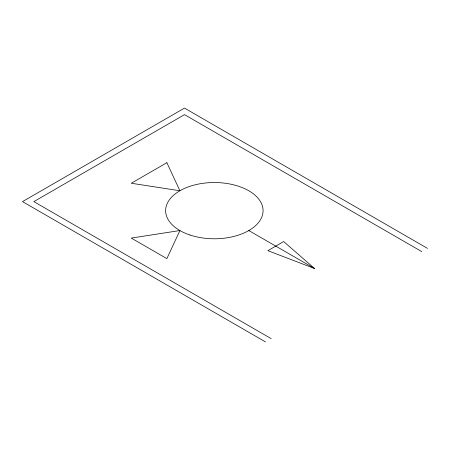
<?xml version="1.0" encoding="UTF-8"?>
<svg xmlns="http://www.w3.org/2000/svg" width="450" height="450" viewBox="0 0 450 450"><rect width="100%" height="100%" fill="white"/><g stroke="black" fill="none" stroke-linecap="round" stroke-linejoin="round"><path stroke-width="0.67" d="M314.584 268.532L267.851 250.678L283.669 241.549L314.584 268.532L248.799 230.546M427.5 248.383L184.5 108.09L22.5 201.617L265.5 341.91M421.83 251.657L184.5 114.638L33.84 201.617L271.17 338.636M179.904 230.546L166.871 258.621L131.276 238.072L179.904 230.546M166.871 162.697L131.276 183.246L179.904 190.772L166.871 162.697M189.99 235.018A48.718 28.125 0 0 0 263.07 210.662A48.718 28.125 0 0 0 189.99 186.3A48.718 28.125 0 0 0 189.99 235.018"/></g></svg>
